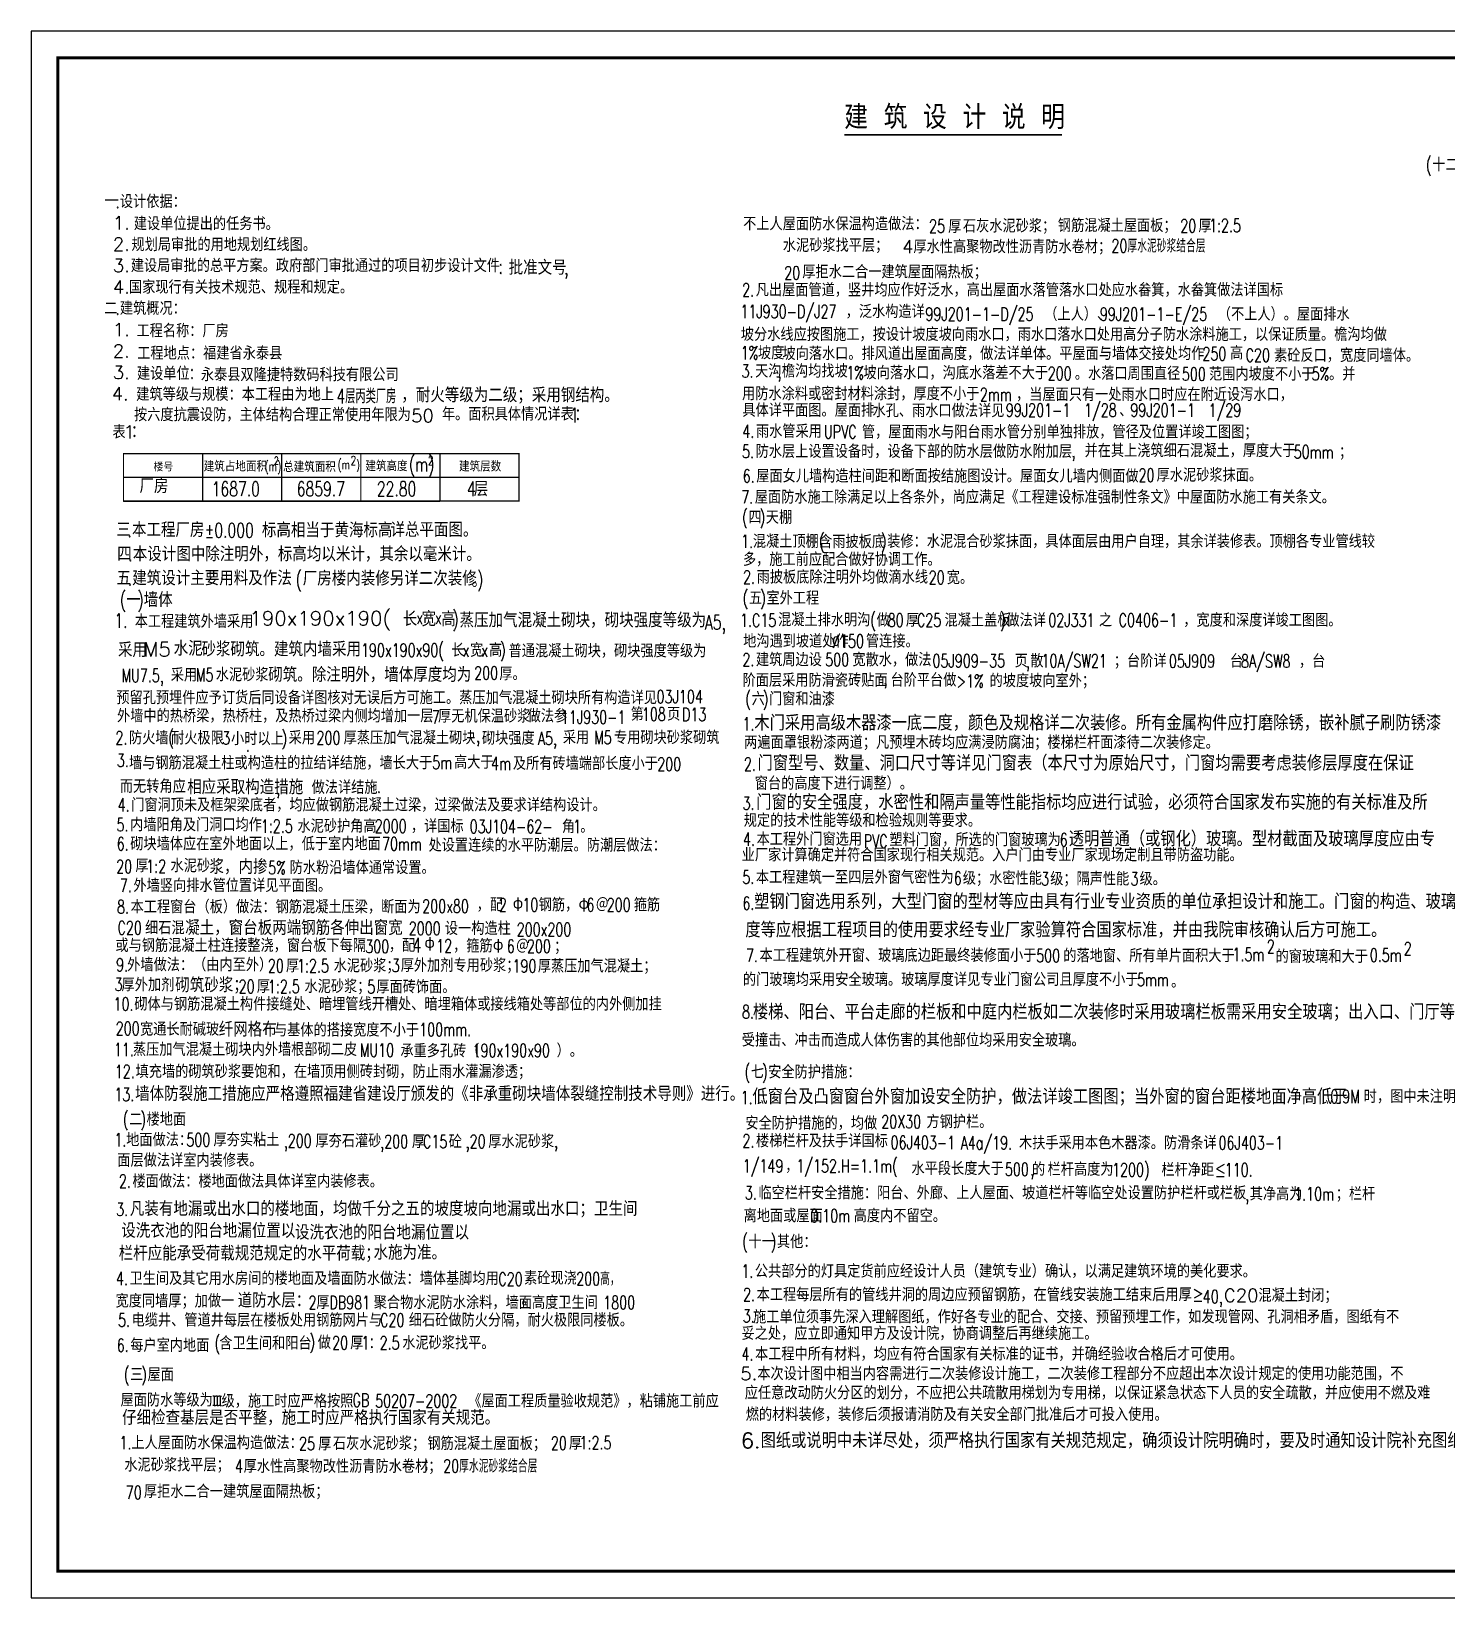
# Model space of a CAD drawing. Header units: millimetres. Extents: x 591771 to 1936534, y -622016 to 355666.
# Drawn here: x 591771 to 645441, y 296266 to 355666 of the extents above; entities that cross this region are included whole.
import ezdxf

# ---------------------------------------------------------------- set-up
doc = ezdxf.new("R2010")
doc.units = ezdxf.units.MM
doc.header["$LTSCALE"] = 80
for name, color, linetype in [('\\M+5C1A2\\M+5C3E6\\M+5CFDF\\M+5CCF51', 7, 'Continuous'), ('\\M+5CDBC\\M+5BFF2', 252, 'Continuous'), ('DIM_SYMB', 3, 'Continuous'), ('PUB_TEXT', 7, 'Continuous')]:
    doc.layers.add(name, color=color, linetype=linetype)
doc.styles.add('_HZTXT', font='txt.shx', dxfattribs={"width": 0.8, "bigfont": 'hztxt.shx'})

msp = doc.modelspace()

# ---------------------------------------------------------------- linework, layer by layer
at = {"layer": '\\M+5C1A2\\M+5C3E6\\M+5CFDF\\M+5CCF51'}
for p, q in [((598707.6, 303901.9), (598657.6, 303901.9)), ((598707.6, 303551), (598657.6, 303551)), ((598707.6, 303901.9), (598707.6, 303901.9)), ((598707.6, 303901.9), (598707.6, 303551)), ((598707.6, 303901.9), (598757.6, 303901.9)), ((598707.6, 303551), (598757.6, 303551)), ((598821.1, 303901.9), (598771.1, 303901.9)), ((598821.1, 303551), (598771.1, 303551)), ((598821.1, 303901.9), (598821.1, 303901.9)), ((598821.1, 303901.9), (598821.1, 303551)), ((598821.1, 303901.9), (598871.1, 303901.9)), ((598821.1, 303551), (598871.1, 303551)), ((598937.8, 303901.9), (598887.8, 303901.9)), ((598937.8, 303551), (598887.8, 303551)), ((598937.8, 303901.9), (598937.8, 303901.9)), ((598937.8, 303901.9), (598937.8, 303551)), ((598937.8, 303901.9), (598987.8, 303901.9)), ((598937.8, 303551), (598987.8, 303551))]:
    msp.add_line(p, q, dxfattribs=at)
at = {"layer": '\\M+5CDBC\\M+5BFF2', "color": 2}
msp.add_lwpolyline([(591771.3, 296266.5), (675871.3, 296266.5), (675871.3, 355666.5), (591771.3, 355666.5)], close=True, dxfattribs=at)
at = {"layer": '\\M+5CDBC\\M+5BFF2', "color": 2, "const_width": 112.5}
msp.add_lwpolyline([(592771.3, 297266.5), (674871.3, 297266.5), (674871.3, 354666.5), (592771.3, 354666.5)], close=True, dxfattribs=at)
at = {"layer": 'DIM_SYMB', "const_width": 70}
msp.add_lwpolyline([(622597.6, 351743.7), (630856.5, 351743.7)], dxfattribs=at)
at = {"layer": 'PUB_TEXT'}
for p, q in [((595266.3, 338753.8, 0), (610266.3, 338753.8, -1950026.6)), ((595266.3, 337853.8), (607266.3, 337853.8, -1560021.3)), ((597466.3, 337853.8), (607266.3, 337853.8, -1560021.3)), ((597466.3, 337853.8), (607266.3, 337853.8, -1560021.3))]:
    msp.add_line(p, q, dxfattribs=at)
at = {"layer": 'PUB_TEXT', "const_width": 50}
msp.add_lwpolyline([(610266.3, 337853.8), (595266.3, 337853.8), (595266.3, 339653.8), (610266.3, 339653.8)], close=True, dxfattribs=at)
for points in [[(598266.3, 339653.8), (598266.3, 337853.8)], [(601266.3, 339653.8), (601266.3, 337853.8)], [(604266.3, 339653.8), (604266.3, 337853.8)], [(607266.3, 339653.8), (607266.3, 337853.8)]]:
    msp.add_lwpolyline(points, dxfattribs=at)

# ---------------------------------------------------------------- texts
at = {"layer": 'PUB_TEXT', "style": '_HZTXT'}
for s, height, p in [('建', 900, (622597.6, 351960.3)), ('筑', 900, (624091.6, 351960.3)), ('设', 900, (625585.6, 351960.3)), ('计', 900, (627079.6, 351960.3)), ('说', 900, (628573.6, 351960.3)), ('明', 900, (630067.5, 351960.3)), ('十二', 500, (644894.6, 350357)), ('一', 550, (594536.8, 348962.9)), ('设计依据：', 500, (595129.6, 348962.9)), ('建设单位提出的任务书。', 500, (595657.1, 348122.6)), ('1.', 500, (594862.6, 348152.9)), ('不上人屋面防水保温构造做法：', 500, (618761.8, 348117.5)), ('厚', 500, (626537.5, 348016)), ('石灰水泥砂浆；', 500, (627097.4, 348036)), ('钢筋混凝土屋面板；', 500, (630699.3, 348054.1)), ('厚', 500, (636026.4, 348036.9)), ('2.', 500, (594862.6, 347342.9)), ('规划局审批的用地规划红线图。', 500, (595569, 347327.8)), ('水泥砂浆找平层；', 500, (620268.2, 347299.7)), ('4厚水性高聚物改性沥青防水卷材；', 500, (624792.4, 347248.6)), ('3.', 500, (594862.6, 346532.9)), ('建设局审批的总平方案。政府部门审批通过的项目初步设计文件', 500, (595543.7, 346532.9)), ('批准文号', 550, (609871.2, 346432.3)), ('厚拒水二合一建筑屋面隔热板；', 500, (621008.9, 346294.8)), ('4.', 500, (594862.6, 345722.9)), ('国家现行有关技术规范、规程和规定。', 500, (595473.6, 345716.9)), ('凡出屋面管道，竖井均应作好泛水，高出屋面水落管落水口处应水畚箕，水畚箕做法详国标', 500, (619240, 345610.2)), ('二', 500, (594536.8, 344912.9)), ('建筑概况：', 500, (595129.6, 344912.9)), ('，泛水构造详', 500, (622651.6, 344789.6)), ('（上人）、', 500, (630182.5, 344690.6)), ('（不上人）。屋面排水', 500, (636763.1, 344690.6)), ('1.', 500, (594862.6, 344102.9)), ('工程名称：厂房', 500, (595758.8, 344062)), ('坡分水线应按图施工，按设计坡度坡向雨水口，雨水口落水口处用高分子防水涂料施工，以保证质量。檐沟均做', 500, (618676.1, 343923.3)), ('2.', 500, (594862.6, 343292.9)), ('工程地点：福建省永泰县', 500, (595786.5, 343211)), ('坡度', 500, (619324.4, 343224.3)), ('坡向落水口。排风道出屋面高度，做法详单体。平屋面与墙体交接处均作', 500, (620252.6, 343197.9)), ('高', 500, (637224.5, 343219)), ('素砼反口，宽度同墙体。', 500, (638896.9, 343127.7)), ('3.', 500, (594862.6, 342482.9)), ('建设单位', 500, (595776.2, 342442)), ('永泰县双隆捷特数码科技有限公司', 500, (598201, 342396.4)), ('天沟', 500, (619218.2, 342533.3)), ('檐沟均找坡', 500, (620232.2, 342533.3)), ('坡向落水口，沟底水落差不大于', 500, (623327.8, 342467.4)), ('。水落口周围直径', 500, (631340.5, 342442)), ('范围内坡度不小于', 500, (636428.8, 342419)), ('。并', 500, (640984.1, 342422.6)), ('4.', 500, (594819.2, 341672.9)), ('建筑等级与规模：本工程由为地上', 500, (595749.7, 341651.6)), ('，耐火等级为二级；采用钢结构。', 550, (605799.6, 341597.6)), ('用防水涂料或密封材料涂封，厚度不小于', 500, (618723.3, 341674.8)), ('，当屋面只有一处雨水口时应在附近设泻水口，', 500, (629110.8, 341645.2)), ('具体详平面图。屋面排', 500, (618734, 341046.8)), ('水孔、雨水口做法详见', 500, (623670, 341032.5)), ('按六度抗震设防，主体结构合理正常使用年限为', 500, (595664.7, 340878.2)), ('50', 500, (606175.1, 340841.6)), ('年。面积具体情况详表', 500, (607341.7, 340902.5)), ('：', 550, (612359.6, 340864.4)), ('、', 500, (633026, 341047.5)), ('表', 500, (594848.7, 340221.6)), ('1', 500, (595270, 340221.6)), ('：', 550, (595544.2, 340221.6)), ('雨水管采用', 500, (619250.3, 340247.8)), ('管，屋面雨水与阳台雨水管分别单独排放，管径及位置详竣工图图；', 500, (623267.5, 340225.4)), ('防水层上设置设备时，设备下部的防水层做防水附加层', 500, (619237, 339487.3)), ('并在其上浇筑细石混凝土，厚度大于', 500, (631710.3, 339515)), ('；', 500, (641355.8, 339466.3)), ('楼号', 300, (596403, 338982.7)), ('建筑占地面积', 400, (598308.6, 338973.9)), ('总建筑面积', 400, (601318.2, 338951.7)), ('建筑高度', 400, (604439, 338983.4, 1560021.3)), ('建筑层数', 400, (607989.4, 338970.8, 1560021.3)), ('厂房', 550, (595871.8, 338152.1)), ('层', 550, (608548.6, 338038.7)), ('屋面女儿墙构造柱间距和断面按结施图设计。屋面女儿墙内侧面做', 500, (619260.8, 338552.4)), ('厚水泥砂浆抹面。', 500, (634442.8, 338587.7)), ('屋面防水施工除满足以上各条外，尚应满足《工程建设标准强制性条文》中屋面防水施工有关条文。', 500, (619205.1, 337754.5)), ('四', 500, (618961.5, 336987.5)), ('天棚', 500, (619622.8, 336987.5)), ('三', 550, (594992.6, 336487.4)), ('本工程厂房', 550, (595585.3, 336487.4)), ('标高相当于黄海标高', 550, (600515.2, 336476.6)), ('详总平面图。', 550, (605387.5, 336489.2)), ('混凝土顶棚', 500, (619131.6, 336074.3)), ('含雨披板底', 500, (621645.5, 336063.7)), ('装修：水泥混合砂浆抹面，具体面层由用户自理，其余详装修表。顶棚各专业管线较', 500, (624225.1, 336076.7)), ('四', 550, (595026.7, 335567.5)), ('本设计图中除注明外，标高均以米计，其余以毫米计。', 550, (595619.4, 335567.5)), ('多，施工前应配合做好协调工作。', 500, (618755, 335391.3)), ('五', 550, (595006, 334655.1)), ('建筑设计主要用料及作法', 550, (595598.7, 334655.1)), ('厂房楼内装修另详二次装修', 550, (602063.5, 334645.2)), ('雨披板底除注明外均做滴水线', 500, (619274.9, 334719.6)), ('宽。', 500, (626485.4, 334702.1)), ('墙体', 550, (596030.7, 333836.3)), ('。', 550, (608470.3, 334578.1)), ('室外工程', 500, (619646.2, 333924.8)), ('一', 550, (595369.4, 333836.3)), ('五', 500, (618984.9, 333924.8)), ('本工程建筑外墙采用', 500, (595691.6, 333040.9)), ('190x190x190(', 550, (600043.8, 333128.8)), ('长', 550, (605857.1, 333109.5)), ('宽', 550, (606569.8, 333109.5)), ('高', 550, (607315.2, 333099.7)), ('蒸压加气混凝土砌块，砌块强度等级为', 550, (608010.5, 333060.5)), ('混凝土排水明沟', 500, (620088.7, 333100.5)), ('做', 500, (623825.6, 333087.4)), ('厚', 500, (624932.5, 333087.4)), ('混凝土盖板', 500, (626399.5, 333087.4)), ('做法详', 500, (628745.9, 333087.4)), ('之', 500, (632255.5, 333087.4)), ('，宽度和深度详竣工图图。', 500, (635453.9, 333087.4)), ('地沟遇到坡道处作', 500, (618764.5, 332293.1)), ('管连接。', 500, (623420.4, 332293.1)), ('采用', 550, (595056.7, 331935.6)), ('M5', 550, (596023.9, 331954.1)), ('水泥', 550, (597171, 331986.8)), ('砂浆砌筑。建筑内墙采用', 550, (598222.3, 331959.3)), ('长', 500, (607699.3, 331949.9)), ('宽', 500, (608412, 331949.9)), ('高', 500, (609124.7, 331949.9)), ('普通混凝土砌块，砌块强度等级为', 500, (609868.7, 331923.2)), ('建筑周边设', 500, (619249.7, 331587.1)), ('宽散水，做法', 500, (622905.7, 331587.1)), ('页', 500, (629062.1, 331541.9)), ('散', 500, (629654.8, 331541.9)), ('；台阶详', 500, (632818.9, 331541.9)), ('台', 500, (637222.2, 331534.9)), ('，台', 500, (639837.8, 331534.9)), ('采用', 500, (597058.9, 331010.6)), ('水泥砂浆', 500, (598765.2, 331016.4)), ('砌筑。除注明外，墙体厚度均为', 550, (600754.3, 330994.4)), ('厚。', 500, (609520.1, 331054.3)), ('阶面层采用防滑瓷砖贴面', 500, (618741.5, 330807.6)), ('台阶平台做', 500, (624351.2, 330815.9)), ('的坡度坡向室外；', 500, (628109.5, 330790.2)), ('预留孔预埋件应予订货后同设备详图核对无误后方可施工。蒸压加气混凝土砌块所有构造详见', 500, (594996, 330148.3)), ('六', 500, (619084.1, 330102.1)), ('门窗和油漆', 500, (619745.4, 330102.1)), ('外墙中的热桥梁，热桥柱，及热桥过梁内侧均增加一层', 500, (595021.8, 329457.7)), ('厚无机保温砂浆', 500, (607194.1, 329448.6)), ('做法参', 500, (610593.3, 329455.4)), ('第', 500, (614500.2, 329523.8)), ('页', 500, (615881.5, 329523.8)), ('木门采用高级木器漆一底二度，颜色及规格详二次装修。所有金属构件应打磨除锈，嵌补腻子刷防锈漆', 578.723, (619188.2, 329151.7)), ('防火墙', 500, (595475.1, 328622.4)), ('耐火极限', 500, (597071.7, 328617.3)), ('小时以上', 500, (599344.2, 328595.3)), ('采用', 500, (601529.2, 328626.2)), ('厚蒸压加气混凝土砌块', 500, (603612.3, 328626.2)), ('砌块强度', 500, (608859.3, 328610.4)), ('采用', 500, (611927.1, 328639.4)), ('专用砌块砂浆砌筑', 500, (613867, 328634.9)), ('两遍面罩银粉漆两道；凡预埋木砖均应满浸防腐油；楼梯栏杆面漆待二次装修定。', 500, (618801.8, 328452)), ('墙与钢筋混凝土柱或构造柱的拉结详结施，墙长大于', 500, (595474.2, 327676.5)), ('高大于', 500, (607801.2, 327698.1)), ('及所有砖墙端部长度小于', 500, (610032.3, 327654.1)), ('门窗型号、数量、洞口尺寸等详见门窗表（本尺寸为原始尺寸，门窗均需要考虑装修层厚度在保证', 578.723, (619308.2, 327625.1)), ('而无转角应', 500, (595127.9, 326784.7)), ('相应采取构造措施', 550, (597681.4, 326733.4)), ('做法详结施', 500, (602399.9, 326746.9)), ('窗台的高度下进行调整）。', 500, (619203.2, 326899)), ('门窗的安全强度，水密性和隔声量等性能指标均应进行试验，必须符合国家发布实施的有关标准及所', 578.723, (619257.7, 326141.9)), ('门窗洞顶未及框架梁底者，均应做钢筋混凝土过梁，过梁做法及要求详结构设计。', 500, (595558.3, 326080)), ('内墙阳角及门洞口均作', 500, (595516.4, 325328.4)), ('水泥砂护角高', 500, (601862.3, 325276.7)), ('，详国标', 500, (606163.2, 325276.1)), ('角', 500, (611892.1, 325262.5)), ('规定的技术性能等级和检验规则等要求。', 500, (618786.6, 325493.2)), ('砌块墙体应在室外地面以上，低于室内地面', 500, (595522.6, 324607.3)), ('处设置连续的水平防潮层。防潮层做法：', 500, (606834, 324552.5)), ('。', 500, (612587.7, 325262.5)), ('本工程外门窗选用', 500, (619273.2, 324781.9)), ('塑料门窗，所选的门窗玻璃为', 500, (624310.6, 324761.8)), ('透明普通（或钢化）玻璃。型材截面及玻璃厚度应由专', 578.723, (631110.7, 324752.5)), ('水泥砂', 500, (597049.9, 323774.5)), ('业厂家计算确定并符合国家现行相关规范。入户门由专业厂家现场定制且带防盗功能。', 500, (618707.8, 324184)), ('厚', 500, (595715.6, 323774.8)), ('浆，内掺', 550, (598527.8, 323708.6)), ('防水粉沿墙体通常设置。', 500, (601568, 323704.6)), ('本工程建筑一至四层外窗气密性为', 500, (619247.5, 323336.7)), ('级；水密性能', 500, (627093.5, 323301.6)), ('级；隔声性能', 500, (630406.8, 323277.6)), ('级。', 500, (633795.4, 323277)), ('外墙竖向排水管位置详见平面图。', 500, (595643, 323024.3)), ('本工程窗台（板）做法：钢筋混凝土压梁，断面为', 500, (595534.9, 322214.2)), ('，配', 500, (608656.3, 322294)), ('Φ', 500, (610011.2, 322313.4)), ('钢筋，Φ', 500, (611010, 322294)), ('＠', 500, (613167.9, 322294)), ('箍筋', 500, (614617.7, 322294)), ('塑钢门窗选用系列，大型门窗的型材等应由具有行业专业资质的单位承担设计和施工。门窗的构造、玻璃的厚', 578.723, (619180.3, 322376.9)), ('细石混', 500, (596085.1, 321419.6)), ('凝土，窗台板两端钢筋各伸出窗宽', 550, (597605.9, 321397.1)), ('设一构造柱', 500, (607454.8, 321397.1)), ('度等应根据工程项目的使用要求经专业厂家验算符合国家标准，并由我院审核确认后方可施工。', 578.723, (618847.3, 321302.3)), ('或与钢筋混凝土柱连接整浇，窗台板下每隔', 500, (594961.8, 320751.4)), ('，配', 500, (605329.2, 320756.5)), ('Φ', 500, (606662.4, 320813.1)), ('，箍筋Φ', 500, (607763.5, 320737)), ('＠', 500, (610143.4, 320718.5)), ('；', 500, (611593.3, 320718.5)), ('本工程建筑外开窗、玻璃底边距最终装修面小于', 500, (619383.5, 320374)), ('的落地窗、所有单片面积大于', 500, (630903.2, 320364)), ('的窗玻璃和大于', 500, (638954.7, 320333.1)), ('外墙做法：（由内至外）', 500, (595406.9, 320018.5)), ('厚', 500, (601425.7, 319980.7)), ('水泥砂浆；', 500, (603235.6, 319980.7)), ('厚外加剂专用砂浆；', 500, (605779.2, 319994.6)), ('厚蒸压加气混凝土；', 500, (610976.9, 319970.5)), ('厚外加剂', 500, (595192.5, 319259)), ('砌筑砂浆；', 550, (597229.2, 319223.5)), ('厚', 500, (600319.2, 319196)), ('水泥砂浆；', 500, (602129, 319196)), ('厚面砖饰面。', 500, (604855.1, 319180.2)), ('的门玻璃均采用安全玻璃。玻璃厚度详见专业门窗公司且厚度不小于', 500, (618755.3, 319459.3)), ('。', 500, (634992.7, 319389.2)), ('砌体与钢筋混凝土构件接缝处、暗埋管线开槽处、暗埋箱体或接线箱处等部位的内外侧加挂', 500, (595678.9, 318529.2)), ('楼梯、阳台、平台走廊的栏板和中庭内栏板如二次装修时采用玻璃栏板需采用安全玻璃；出入口、门厅等易遭', 578.723, (619133.7, 318189.3)), ('宽通长耐碱玻', 500, (595894.1, 317577)), ('纤网格布', 550, (598877.2, 317544.6)), ('与基体的搭接宽度不小于', 500, (600973.3, 317544.6)), ('蒸压加气混凝土砌块内外墙根部砌二皮', 500, (595624.1, 316807.2)), ('承重多孔砖（', 500, (605764.6, 316755.2)), ('）。', 500, (611690.5, 316764)), ('受撞击、冲击而造成人体伤害的其他部位均采用安全玻璃。', 500, (618713, 317162.8)), ('填充墙的砌筑砂浆要饱和，在墙顶用侧砖封砌，防止雨水灌漏渗透；', 500, (595725.8, 315969.1)), ('七', 500, (619053.1, 315953.1)), ('安全防护措施：', 500, (619714.4, 315953.1)), ('墙体防裂施工措施应严格遵照福建省建设厅颁发的《非承重砌块墙体裂缝控制技术导则》进行。', 550, (595707.1, 315099.1)), ('低窗台及凸窗窗台外窗加设安全防护，做法详竣工图图；当外窗的窗台距楼地面净高低于', 578.723, (619114.5, 314980.1)), ('时，图中未注明', 500, (642296.9, 315023.9)), ('二', 500, (595479.7, 314158.8)), ('楼地面', 500, (596141, 314158.8)), ('安全防护措施的，均做', 500, (618847.8, 314011.7)), ('方钢护栏。', 500, (625715.9, 314066.2)), ('地面做法：', 500, (595367.6, 313381.3)), ('厚夯实粘土', 500, (598678.6, 313381.3)), ('厚夯石灌砂', 500, (602544.1, 313339.9)), ('厚', 500, (606201.9, 313311.2)), ('砼', 500, (607600.3, 313311.2)), ('厚水泥砂浆', 500, (609098.3, 313317.9)), ('楼梯栏杆及扶手详国标', 500, (619251.2, 313341.8)), ('木扶手采用本色木器漆。防滑条详', 500, (629222.2, 313266.3)), ('面层做法详室内装修表。', 500, (595033.1, 312603.8)), ('，', 500, (620358.3, 312387)), ('水平段长度大于', 500, (625146.9, 312291.3)), ('的', 500, (629716.4, 312261.3)), ('栏杆高度为', 500, (630309.1, 312261.3)), ('栏杆净距≤', 500, (634622.4, 312242.5)), ('楼面做法：楼地面做法具体详室内装修表。', 500, (595606.9, 311812)), ('临空栏杆安全措施：阳台、外廊、上人屋面、坡道栏杆等临空处设置防护栏杆或栏板', 500, (619342.8, 311367.8)), ('其净高为', 500, (637973, 311328.8)), ('；栏杆', 500, (641235.3, 311328.8)), ('凡装有地漏或出水口的楼地面，均做千分之五的坡度坡向地漏或出水口；卫生间', 550, (595506.7, 310740.6)), ('离地面或屋面', 500, (618782.6, 310500.4)), ('高度内不留空。', 500, (622956, 310500.4)), ('设洗衣池的阳台地漏位置以', 550, (595182.5, 309910.8)), ('设洗衣池的阳台地漏位置以', 550, (601769.1, 309844)), ('十一', 500, (618963.9, 309518.4)), ('其他：', 500, (620046.4, 309518.4)), ('栏杆应能承受荷载规范规定的水平荷载；', 550, (595084.4, 309049)), ('水施为准。', 550, (604747.8, 309079.5)), ('公共部分的灯具定货前应经设计人员（建筑专业）确认，以满足建筑环境的美化要求。', 500, (619209.2, 308399.8)), ('卫生间及其它用水房间的楼地面及墙面防水做法：墙体基脚均用', 500, (595496.6, 308123.2)), ('素砼现浇', 500, (610456.6, 308134.8)), ('宽度同墙厚；加做一', 500, (594965.8, 307268.3)), ('道防水层：', 550, (599597.9, 307264.9)), ('厚', 500, (602578.3, 307210.6)), ('聚合物水泥防水涂料，墙面高度卫生间', 500, (604754.5, 307210.6)), ('本工程每层所有的管线井洞的周边应预留钢筋，在管线安装施工结束后用厚≥', 500, (619275.4, 307509.2)), ('C20混凝土封闭；', 500, (636995.2, 307479.6)), ('电缆井、管道井每层在楼板处用钢筋网片与', 500, (595573.2, 306543.1)), ('。', 500, (610358.9, 307342.7)), ('施工单位须事先深入理解图纸，作好各专业的配合、交接、预留预埋工作，如发现管网、孔洞相矛盾，图纸有不', 500, (619140.5, 306667.4)), ('细石砼做防火分隔，耐火极限同楼板。', 500, (606087.5, 306543.1)), ('妥之处，应立即通知甲方及设计院，协商调整后再继续施工。', 500, (618702.5, 306038.6)), ('每户室内地面', 500, (595524.4, 305586.9)), ('含卫生间和阳台', 500, (598900.4, 305668.5)), ('做', 500, (602634.2, 305697.6)), ('厚', 500, (603863.8, 305678.2)), ('：', 500, (604559.4, 305678.2)), ('水泥砂浆找平。', 500, (605837.8, 305678.2)), ('本工程中所有材料，均应有符合国家有关标准的证书，并确经验收合格后才可使用。', 500, (619214.7, 305258.9)), ('三', 500, (595515.7, 304476.2)), ('屋面', 500, (596177, 304476.2)), ('5.本次设计图中相当内容需进行二次装修设计施工，二次装修工程部分不应超出本次设计规定的使用功能范围，不', 500, (618658.2, 304512)), ('应任意改动防火分区的划分，不应把公共疏散用梯划为专用梯，以保证紧急状态下人员的安全疏散，并应使用不燃及难', 500, (618825, 303786.2)), ('屋面防水等级为', 500, (595154.3, 303512.3)), ('级，施工时应严格按照', 500, (598984.9, 303474.2)), ('《屋面工程质量验收规范》，粘铺施工前应', 500, (608338.9, 303475.3)), ('仔细检查基层是否平整，施工时应严格执行国家有关规范。', 550, (595213.6, 302817.2)), ('燃的材料装修，装修后须报请消防及有关安全部门批准后才可投入使用。', 500, (618863.7, 302965.7)), ('上人屋面防水保温构造做法：', 500, (595563.4, 301893.2)), ('厚', 500, (602648, 301846.3)), ('石灰水泥砂浆；', 500, (603207.9, 301866.3)), ('钢筋混凝土屋面板；', 500, (606789.9, 301864.3)), ('厚', 500, (612156.9, 301877.1)), ('6.图纸或说明中未详尽处，须严格执行国家有关规范规定，确须设计院明确时，要及时通知设计院补充图纸文件。', 578.723, (618680.4, 301936.3)), ('水泥砂浆找平层；', 500, (595298.7, 301049.9)), ('厚水性高聚物改性沥青防水卷材；', 500, (599822.9, 300998.9)), ('；', 500, (606621, 301072.7)), ('厚拒水二合一建筑屋面隔热板；', 500, (596039.4, 300045))]:
    msp.add_text(s, height=height, dxfattribs=at).set_placement(p)
at = {"layer": 'PUB_TEXT', "style": '_HZTXT', "width": 0.705882}
for s, height, p in [('(', 500, (644654.6, 350357)), ('.', 550, (594958.1, 348962.9)), ('25', 500, (625813.1, 348029.3)), ('20', 500, (635340.6, 348036.9)), ('1:2.5', 500, (636429.6, 348052.4)), ('20厚水泥砂浆结合层', 500, (632729.1, 347279.8)), (':', 550, (609486.1, 346475.8)), (',', 550, (611973.6, 346445.5)), ('20', 500, (620323.2, 346254.2)), ('2.', 500, (618725.7, 345610.2)), ('11J930-D/J27', 500, (618657.3, 344789.6)), ('99J201-1-D/25', 500, (625673.9, 344690.6)), ('99J201-1-E/25', 500, (632288.9, 344690.6)), ('.', 550, (594958.1, 344912.9)), ('1%%%', 500, (618673, 343224.3)), ('250', 500, (636180, 343187.3)), ('C20', 500, (637817.5, 343132.1)), (':', 550, (597779.1, 342482.9)), ('3.', 500, (618703.9, 342533.3)), ('1%', 500, (622676.4, 342467.4)), ('200', 500, (630312, 342442)), ('500', 500, (635400.2, 342419)), ('5%', 500, (640323.3, 342432.6)), ('4层丙类厂房', 550, (603338.7, 341557.7)), (',', 500, (620060.8, 342533.3)), ('2mm', 500, (627739.3, 341645.2)), ('1/28', 500, (631688.9, 341047.5)), ('1/29', 500, (636413, 341047.5)), ('1', 550, (612193.4, 340836.8)), ('99J201-1', 500, (628723.2, 341047.5)), ('99J201-1', 500, (633447.3, 341047.5)), ('4.', 500, (618736, 340247.8)), ('UPVC', 500, (621827.5, 340225.4)), ('5.', 500, (618722.7, 339487.3)), ('50mm', 500, (639641.5, 339466.3)), ('(m', 350, (600623.1, 338992.8)), ('2', 300, (600971.8, 339237.1)), (')', 350, (601101.9, 338986.3)), ('(m', 350, (603388.5, 339059.1)), ('2', 350, (603876.3, 339209.2)), (')', 300, (604100.8, 339069.9)), ('(m)', 550, (606088.4, 338970.8, 1560021.3)), ('2', 350, (606810.3, 339216.5)), (',', 500, (631213.1, 339515)), ('1687.0', 550, (598609.7, 338038.7)), ('6859.7', 550, (601834.9, 338038.7)), ('22.80', 550, (604872.6, 338038.7)), ('4', 550, (608291.5, 338038.7)), ('6.', 500, (618746.5, 338552.4)), ('20', 500, (633757.1, 338587.7)), ('7.', 500, (618690.8, 337754.5)), ('(', 500, (618721.5, 336987.5)), (')', 500, (619382.8, 336987.5)), ('%%P0.000', 550, (598344.2, 336470.9)), ('.', 550, (595413.9, 336487.4)), ('1.', 500, (618685.9, 336074.3)), ('(', 500, (621638.7, 336076.7)), (')', 500, (623985.1, 336076.7)), ('.', 550, (595448, 335567.5)), ('(', 550, (601793.8, 334605.7)), (')', 550, (608672.6, 334608.9)), ('2.', 500, (618760.7, 334719.6)), ('20', 500, (625799.7, 334702.1)), ('(', 550, (595129.4, 333836.3)), ('.', 550, (595427.3, 334655.1)), (')', 550, (595790.7, 333836.3)), ('(', 500, (618744.9, 333924.8)), (')', 500, (619406.2, 333924.8)), ('1.', 550, (594920.2, 333040.9)), ('x', 500, (606365.6, 333182.8)), ('x', 500, (607078.3, 333182.8)), (')', 550, (607736.5, 333099.7)), ('A5,', 550, (617309.7, 332979.9)), ('1.C15', 500, (618644, 333080.6)), ('(', 500, (623585.6, 333087.4)), ('80', 500, (624246.8, 333087.4)), ('C25', 500, (625353.8, 333087.4)), (')', 500, (628505.9, 333087.4)), ('02J331', 500, (630335.5, 333087.4)), ('C0406-1', 500, (633002.5, 333087.4)), ('%%c150', 500, (622134.7, 332293.1)), ('190x190x90(', 500, (604270.7, 331949.9)), ('x', 500, (608120.6, 331949.9)), ('x', 500, (608833.3, 331949.9)), (')', 500, (609546, 331949.9)), ('2.', 500, (618735.5, 331587.1)), ('500', 500, (621877.1, 331587.1)), ('10A/SW21', 500, (630076, 331541.9)), ('8A/SW8', 500, (637643.5, 331534.9)), ('MU7.5,', 500, (595189.9, 330985.8)), ('M5', 500, (598010.9, 331016.4)), ('200', 500, (608564.1, 331081.4)), ('05J909-35', 500, (625942.1, 331541.9)), (',', 500, (629483.3, 331541.9)), ('05J909', 500, (634907.9, 331534.9)), (',', 500, (624082.5, 330900)), ('>1%', 500, (626856.7, 330777.2)), ('.', 500, (609893.6, 330332.9)), ('03J104', 500, (615481.7, 330184)), ('(', 500, (618844.1, 330102.1)), (')', 500, (619505.4, 330102.1)), (':', 500, (621851.8, 330102.1)), ('7', 500, (606957.5, 329410.2)), ('11J930-1', 500, (611853.3, 329409.2)), ('108', 500, (614921.5, 329523.8)), ('D13', 500, (616445.2, 329510.6)), ('2.', 500, (594960.8, 328622.4)), ('(', 500, (596964.3, 328632.7)), ('3', 500, (599010.8, 328617)), (')', 500, (601254.6, 328605.6)), ('200', 500, (602583.7, 328626.2)), ('A5,', 500, (610977.6, 328604.6)), ('M5', 500, (613112.8, 328634.9)), ('1.', 500, (618742.5, 329151.7)), (',', 500, (608635, 328714.9)), ('3.', 500, (595011.2, 327770.5)), ('.', 500, (599901.8, 328357)), ('5m', 500, (606975.2, 327686.8)), ('4m', 500, (609206, 327654)), ('200', 500, (615507.7, 327621.8)), ('2.', 500, (618793.9, 327625.1)), (',', 500, (601051.6, 326733.4)), ('.', 500, (604878.4, 326784.1)), ('4.', 500, (595044, 326080)), ('3.', 500, (618743.4, 326141.9)), ('5.', 500, (595002.1, 325328.4)), ('1:2.5', 500, (600473.7, 325276.7)), ('2000', 500, (604791.8, 325276.1)), ('03J104-62-', 500, (608395, 325262.5)), ('1', 500, (612313.4, 325262.5)), ('6.', 500, (595008.3, 324607.3)), ('70mm', 500, (605068, 324600.6)), ('4.', 500, (618758.9, 324781.9)), ('PVC', 500, (623337, 324703.4)), ('6', 500, (630767.9, 324752.5)), ('20', 500, (594989.2, 323747.1)), ('1:2', 500, (596129.2, 323751.3)), ('5%', 500, (600753.1, 323697.6)), ('5.', 500, (618733.2, 323336.7)), ('6', 500, (626750.7, 323301.6)), ('3', 500, (630063.9, 323277.6)), ('3', 500, (633452.6, 323277)), ('7.', 500, (595128.7, 323024.3)), ('8.', 500, (595020.6, 322214.2)), ('200x80', 500, (606593.7, 322238.8)), ('2', 500, (609498.8, 322294)), ('10', 500, (610392.9, 322294)), ('6', 500, (612825, 322294)), ('200', 500, (613589.1, 322294)), ('6.', 500, (618735.7, 322348.3)), ('C20', 500, (595039.4, 321419.6)), ('2000', 500, (606083.4, 321397.1)), ('200x200', 500, (610176.4, 321357)), ('300', 500, (604435.4, 320714.7)), ('4', 550, (606229.5, 320735.3)), ('12', 500, (607123.5, 320735.3)), ('6', 500, (609800.6, 320718.5)), ('200', 500, (610564.7, 320718.5)), ('7.', 500, (618869.3, 320374)), ('500', 500, (629874.6, 320364)), ('1.5m', 500, (637318.4, 320408.8)), ('2', 500, (638621.3, 320708.8)), ('0.5m', 500, (642525.1, 320383.2)), ('2', 500, (643814.5, 320626.3)), ('9.', 500, (594985.7, 320018.5)), ('20', 500, (600740, 319980.7)), ('1:2.5', 500, (601847, 319980.7)), ('3', 500, (605436.4, 319994.6)), ('190', 500, (610016.9, 319970.5)), ('3', 500, (594927.4, 319273.5)), ('20', 500, (599633.5, 319196)), ('1:2.5', 500, (600740.4, 319196)), ('5', 500, (604512.3, 319180.2)), ('5mm', 500, (633698.9, 319453.5)), ('10.', 500, (594890.3, 318529.2)), ('8.', 500, (618722.2, 318235.6)), ('200', 500, (594970.5, 317601.3)), ('100mm.', 500, (606480.7, 317566.1)), ('11.', 500, (594904.1, 316807.2)), ('MU10', 500, (604226, 316781.1)), ('190x190x90', 500, (608501.9, 316764)), ('12.', 500, (594937.2, 315969.1)), ('(', 500, (618813.1, 315953.1)), (')', 500, (619474.4, 315953.1)), ('13.', 500, (594918.5, 315099.1)), ('1.', 500, (618668.8, 314980.1)), ('0.9M', 500, (641028.3, 315023.9)), ('(', 500, (595239.7, 314158.8)), (')', 500, (595901, 314158.8)), ('20X30', 500, (624001.6, 314066.2)), ('1.', 500, (594921.9, 313381.3)), ('500', 500, (597650, 313381.3)), (',200', 500, (601344.1, 313339.9)), (',200', 500, (605001.9, 313311.2)), ('C15', 500, (606623.1, 313311.2)), (',20', 500, (608241.2, 313317.9)), ('2.', 500, (618737, 313341.8)), ('06J403-1', 500, (624355.1, 313279.3)), ('A4a/19.', 500, (627010.8, 313266.3)), ('06J403-1', 500, (636790.7, 313266.3)), (',', 500, (611591.2, 313337.6)), ('1/149', 500, (618746.8, 312387)), ('1/152.H=1.1m(', 500, (620779.5, 312387)), ('500', 500, (628687.8, 312261.3)), ('1200)', 500, (632753.8, 312242.5)), ('110.', 500, (637024, 312242.5)), ('2.', 500, (595092.6, 311812)), ('3.', 500, (618828.5, 311367.8)), (',', 500, (629644.5, 312279.4)), (',', 500, (637801.6, 311328.8)), ('1.10m', 500, (639658.2, 311328.8)), ('3.', 500, (594992.4, 310740.6)), ('0.10m', 500, (621310.3, 310500.4)), ('(', 500, (618723.9, 309518.4)), (')', 500, (619806.4, 309518.4)), ('1.', 500, (618695, 308399.8)), ('4.', 500, (594982.4, 308123.2)), ('C20', 500, (609480, 308096.8)), ('200高，', 500, (612433.9, 308112.2)), ('2', 500, (602281.2, 307210.6)), ('DB981', 500, (603074.5, 307210.6)), ('1800', 500, (613457.6, 307210.6)), ('2.', 500, (618761.1, 307509.2)), ('40,', 500, (636193.6, 307433.2)), ('3.', 500, (618748.3, 306697.5)), ('5.', 500, (595058.9, 306543.1)), ('C20', 500, (604995.9, 306543.1)), ('6.', 500, (595010.1, 305586.9)), ('(', 500, (598713.9, 305665.5)), (')', 500, (602314.5, 305712.1)), ('20', 500, (603178.1, 305678.2)), ('1', 500, (604285.1, 305678.2)), ('2.5', 500, (604980.7, 305678.2)), ('4.', 500, (618700.4, 305258.9)), ('(', 500, (595275.7, 304476.2)), (')', 500, (595937, 304476.2)), ('GB', 500, (603950.6, 303503.4)), ('50207-2002', 500, (604807.5, 303475.3)), ('1.', 500, (595117.7, 301893.2)), ('25', 500, (601923.6, 301859.5)), ('20', 500, (611471.2, 301877.1)), ('1:2.5', 500, (612560.1, 301892.6)), ('4', 500, (599495.1, 301004.5)), ('20厚水泥砂浆结合层', 500, (607389.6, 301010)), ('70', 500, (595353.7, 300004.4))]:
    msp.add_text(s, height=height, dxfattribs=at).set_placement(p)

doc.saveas('drawing.dxf')
